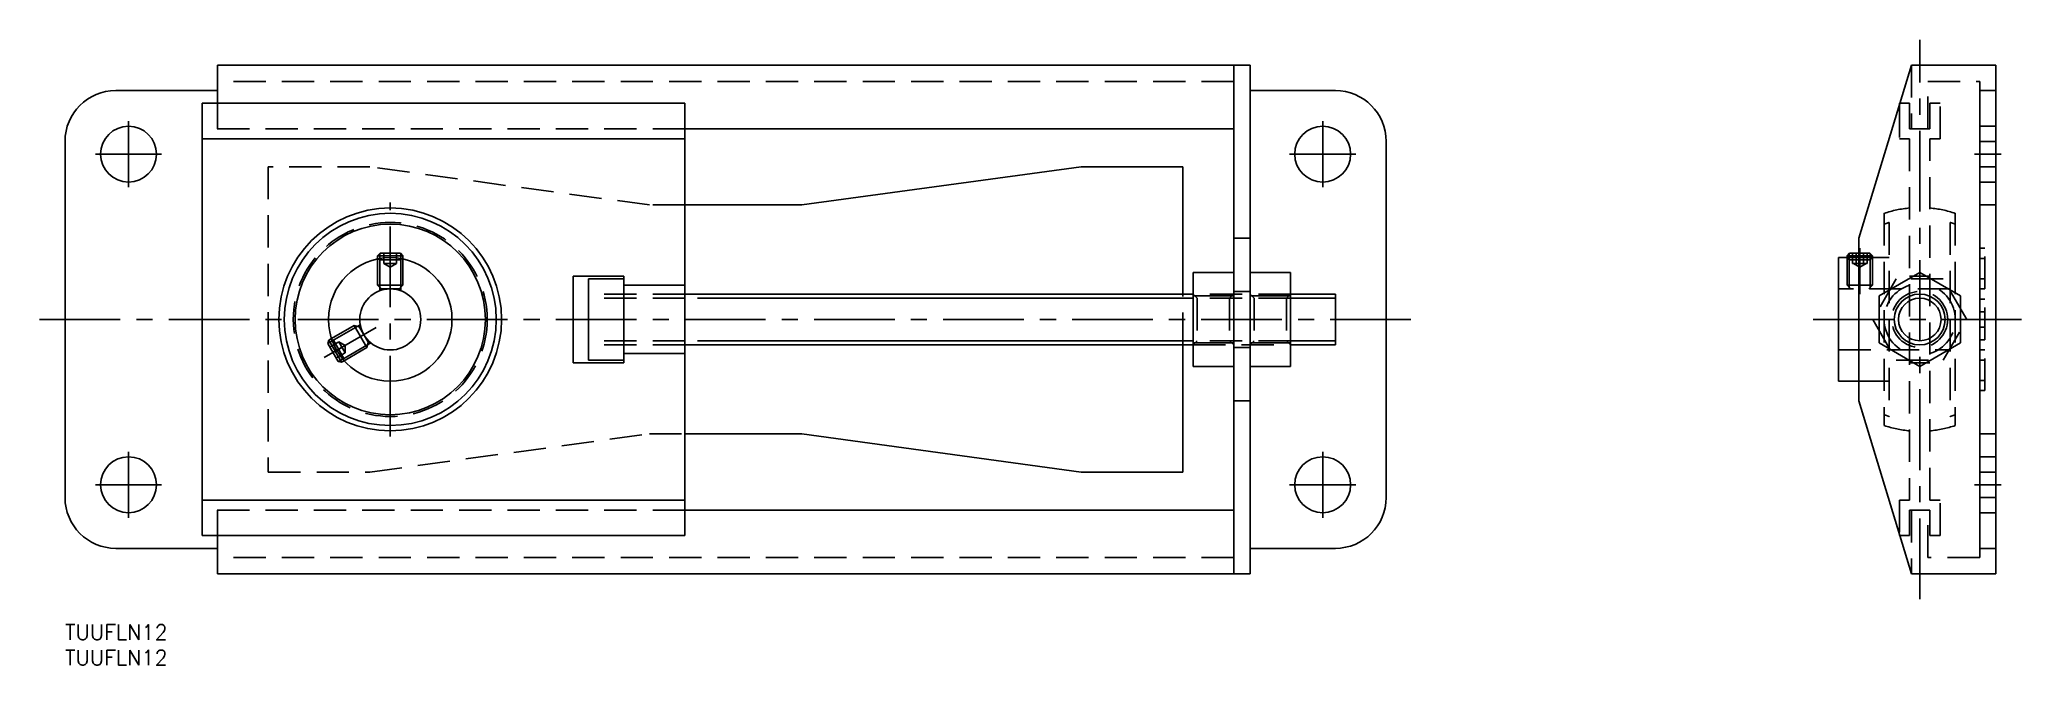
# Model space of a CAD drawing. Extents: x -5 to 385, y -8 to 115.
import ezdxf

# ---------------------------------------------------------------- set-up
doc = ezdxf.new("R2010")
doc.units = 0
doc.header["$LTSCALE"] = 0.5
doc.linetypes.add('CENTER', pattern=[50.8, 31.75, -6.35, 6.35, -6.35])
doc.linetypes.add('DASHED', pattern=[19.05, 12.7, -6.35])
for name, color, linetype in [('MSM_CENTER', 1, 'CENTER'), ('MSM_CONTINUOUS', 7, 'CONTINUOUS'), ('MSM_DASHED', 4, 'DASHED'), ('MSM_NARROW', 5, 'CONTINUOUS'), ('MSM_PART_NUMBER', 7, 'CONTINUOUS')]:
    doc.layers.add(name, color=color, linetype=linetype)
doc.styles.get("Standard").update_dxf_attribs({"font": 'txt.shx', "height": 3, "bigfont": 'bigfont.shx'})

msp = doc.modelspace()

# ---------------------------------------------------------------- linework, layer by layer
at = {"layer": 'MSM_CENTER'}
for p, q in [((365, 5), (365, 115)), ((12.5, 86), (12.5, 99)), ((247.5, 86), (247.5, 99)), ((6, 92.5), (19, 92.5)), ((241, 92.5), (254, 92.5)), ((381, 92.5), (375.8, 92.5)), ((64, 37), (64, 83)), ((353.2, 74), (353.2, 65)), ((-5, 60), (265, 60)), ((344, 60), (385, 60)), ((51.01, 52.5), (61.25, 58.41)), ((12.5, 21), (12.5, 34)), ((247.5, 21), (247.5, 34)), ((6, 27.5), (19, 27.5)), ((241, 27.5), (254, 27.5)), ((381, 27.5), (375.8, 27.5))]:
    msp.add_line(p, q, dxfattribs=at)
at = {"layer": 'MSM_CONTINUOUS'}
for p, q in [((233.2, 110), (30, 110)), ((30, 110), (30, 102.5)), ((230, 110), (230, 10)), ((233.2, 110), (233.2, 10)), ((363.4, 110), (353, 76)), ((380, 110), (363.4, 110)), ((380, 10), (380, 110)), ((30, 105), (10, 105)), ((27, 102.5), (27, 17.5)), ((122, 102.5), (27, 102.5)), ((122, 102.5), (122, 17.5)), ((250, 105), (233.2, 105)), ((361, 102.5), (361.11, 102.5)), ((361, 102.5), (361, 102.15)), ((376.8, 105), (380, 105)), ((376.8, 15), (376.8, 105)), ((0, 95), (0, 25)), ((122, 95.5), (27, 95.5)), ((230, 97.5), (122, 97.5)), ((260, 25), (260, 95)), ((200, 90), (145, 82.5)), ((220, 90), (200, 90)), ((220, 65), (220, 90)), ((145, 82.5), (122, 82.5)), ((230, 76), (233.2, 76)), ((353, 76), (353, 44)), ((61.99, 73), (61.5, 72.51)), ((66.5, 72.51), (61.5, 72.51)), ((61.5, 72.51), (61.5, 71.89)), ((66.01, 73), (61.99, 73)), ((66.5, 72.51), (66.01, 73)), ((66.5, 71.89), (66.5, 72.51)), ((353, 72.15), (349, 72.15)), ((349, 72.15), (349, 47.85)), ((351.19, 73), (350.7, 72.51)), ((350.7, 72.51), (350.7, 72.15)), ((353, 72.51), (350.7, 72.51)), ((353, 73), (351.19, 73)), ((100, 68.5), (100, 51.5)), ((110, 68.5), (100, 68.5)), ((103, 68), (103, 52)), ((103, 68), (110, 68)), ((110, 68.5), (110, 51.5)), ((122, 66.71), (110, 66.71)), ((222, 69.24), (230, 69.24)), ((222, 69.24), (222, 50.76)), ((241.2, 69.24), (233.2, 69.24)), ((241.2, 69.24), (241.2, 50.76)), ((365, 69.24), (357, 64.62)), ((373, 64.62), (365, 69.24)), ((222, 65), (122, 65)), ((222, 64.62), (230, 64.62)), ((241.2, 64.62), (233.2, 64.62)), ((250, 65), (241.2, 65)), ((250, 65), (250, 55)), ((357, 64.62), (357, 55.38)), ((373, 55.38), (373, 64.62)), ((103, 60), (110, 60)), ((51.92, 55.91), (51.74, 55.24)), ((51.74, 55.24), (53.75, 51.76)), ((52.45, 56.22), (51.92, 55.91)), ((51.92, 55.91), (54.42, 51.58)), ((122, 55), (222, 55)), ((220, 30), (220, 55)), ((222, 55.38), (230, 55.38)), ((241.2, 55.38), (233.2, 55.38)), ((241.2, 55), (250, 55)), ((357, 55.38), (365, 50.76)), ((365, 50.76), (373, 55.38)), ((53.75, 51.76), (54.42, 51.58)), ((54.42, 51.58), (54.95, 51.89)), ((100, 51.5), (110, 51.5)), ((103, 52), (110, 52)), ((122, 53.29), (110, 53.29)), ((222, 50.76), (230, 50.76)), ((241.2, 50.76), (233.2, 50.76)), ((349, 47.85), (353, 47.85)), ((230, 44), (233.2, 44)), ((353, 44), (363.4, 10)), ((122, 37.5), (145, 37.5)), ((145, 37.5), (200, 30)), ((200, 30), (220, 30)), ((122, 24.5), (27, 24.5)), ((230, 22.5), (122, 22.5)), ((122, 17.5), (27, 17.5)), ((30, 17.5), (30, 10)), ((361, 17.85), (361, 17.5)), ((361, 17.5), (361.11, 17.5)), ((10, 15), (30, 15)), ((233.2, 15), (250, 15)), ((376.8, 15), (380, 15)), ((233.2, 10), (30, 10)), ((363.4, 10), (380, 10))]:
    msp.add_line(p, q, dxfattribs=at)
for centre, radius in [((12.5, 92.5), 5.5), ((247.5, 92.5), 5.5), ((64, 60), 21.91), ((64, 60), 20.86), ((64, 60), 18.73), ((64, 60), 12.15), ((64, 60), 6), ((365, 60), 5), ((12.5, 27.5), 5.5), ((247.5, 27.5), 5.5)]:
    msp.add_circle(centre, radius, dxfattribs=at)
for centre, start, end in [((10, 95), 90, 180), ((250, 95), 360, 90), ((10, 25), 180, 270), ((250, 25), 270, 0)]:
    msp.add_arc(centre, 10, start, end, dxfattribs=at)
at = {"layer": 'MSM_DASHED'}
for p, q in [((363.4, 110), (363.4, 97.5)), ((230, 106.8), (30, 106.8)), ((366.6, 106.8), (376.8, 106.8)), ((366.6, 97.5), (366.6, 106.8)), ((376.8, 105), (376.8, 106.8)), ((30, 102.5), (30, 97.5)), ((361, 102.15), (361, 95.5)), ((361.11, 102.5), (363, 102.5)), ((363, 97.5), (363, 102.5)), ((367, 102.5), (369, 102.5)), ((367, 102.5), (367, 97.5)), ((369, 95.5), (369, 102.5)), ((380, 98), (376.8, 98)), ((122, 97.5), (27, 97.5)), ((361, 95.5), (363, 95.5)), ((367, 97.5), (363, 97.5)), ((363, 95.5), (363, 24.5)), ((367, 24.5), (367, 95.5)), ((367, 95.5), (369, 95.5)), ((60, 90), (40, 90)), ((40, 90), (40, 30)), ((115, 82.5), (60, 90)), ((376.8, 90), (380, 90)), ((376.8, 87), (380, 87)), ((122, 82.5), (115, 82.5)), ((376.8, 82.5), (380, 82.5)), ((358, 80.86), (358, 39.14)), ((359, 79.08), (359, 40.92)), ((371, 79.08), (371, 40.92)), ((372, 80.86), (372, 39.14)), ((61.5, 71.89), (61.5, 66.75)), ((61.72, 71.93), (61.93, 71.72)), ((61.93, 71.97), (61.93, 65.63)), ((66.07, 71.72), (61.93, 71.72)), ((62.75, 71), (62.75, 73)), ((62.75, 71), (65.25, 71)), ((62.75, 71), (64, 70.28)), ((64, 71), (64, 73)), ((64, 70.28), (65.25, 71)), ((65.25, 71), (65.25, 73)), ((66.07, 65.63), (66.07, 71.97)), ((66.07, 71.72), (66.28, 71.93)), ((66.5, 66.75), (66.5, 71.89)), ((350.7, 72.15), (350.7, 66.75)), ((350.7, 72.15), (351.13, 71.72)), ((350.71, 72.15), (350.7, 72.15)), ((351.13, 72.15), (351.13, 66)), ((355.27, 71.72), (351.13, 71.72)), ((351.76, 71), (351.76, 73)), ((351.76, 71), (354.64, 71)), ((351.95, 71), (353.2, 70.28)), ((352.48, 71), (352.48, 73)), ((355.21, 73), (353, 73)), ((355.7, 72.51), (353, 72.51)), ((359, 72.15), (353, 72.15)), ((353.2, 70.28), (354.45, 71)), ((353.92, 71), (353.92, 73)), ((354.64, 71), (354.64, 73)), ((355.7, 72.51), (355.21, 73)), ((355.27, 71.72), (355.27, 72.94)), ((355.27, 71.72), (355.7, 72.15)), ((355.27, 66), (355.27, 71.72)), ((355.7, 66.75), (355.7, 72.51)), ((377.8, 74), (376.8, 74)), ((377.8, 72), (376.8, 72)), ((377.8, 66), (377.8, 74)), ((66.5, 66.75), (61.5, 66.75)), ((61.5, 66.75), (62.25, 66)), ((65.75, 66), (66.5, 66.75)), ((350.7, 66.75), (351.45, 66)), ((355.7, 66.75), (350.7, 66.75)), ((354.95, 66), (355.7, 66.75)), ((360.38, 68), (355.76, 60)), ((369.62, 68), (360.38, 68)), ((363, 68.5), (367, 68.5)), ((374.24, 60), (369.62, 68)), ((377.8, 68), (376.8, 68)), ((66.07, 66), (61.93, 66)), ((122, 65), (103, 65)), ((122, 64.19), (103, 64.19)), ((220, 55), (220, 65)), ((241.2, 65), (222, 65)), ((222.81, 64.19), (222, 65)), ((241.2, 64.19), (222, 64.19)), ((222.81, 64.19), (222.81, 55.81)), ((230, 65), (229.19, 64.19)), ((229.19, 64.19), (229.19, 55.81)), ((233.2, 65.5), (230, 65.5)), ((234.01, 64.19), (233.2, 65)), ((234.01, 64.19), (234.01, 55.81)), ((241.2, 65), (240.39, 64.19)), ((240.39, 64.19), (240.39, 55.81)), ((371, 66), (349, 66)), ((377.8, 66), (376.8, 66)), ((377.8, 64), (376.8, 64)), ((377.8, 56), (377.8, 64)), ((56.9, 58.79), (52.45, 56.22)), ((58.09, 58.97), (52.6, 55.8)), ((56.9, 58.79), (59.4, 54.46)), ((57.93, 58.52), (56.9, 58.79)), ((57.77, 58.79), (59.84, 55.21)), ((355.76, 60), (360.38, 52)), ((369.62, 52), (374.24, 60)), ((377.8, 61.5), (376.8, 61.5)), ((53.85, 55.58), (52.12, 54.58)), ((52.82, 55.93), (52.53, 56.01)), ((52.82, 55.93), (54.89, 52.35)), ((55.1, 53.42), (53.85, 55.58)), ((55.1, 54.86), (53.85, 55.58)), ((54.66, 52.22), (60.16, 55.39)), ((55.1, 53.42), (55.1, 54.86)), ((59.4, 54.46), (59.68, 55.48)), ((122, 55.81), (103, 55.81)), ((122, 55), (103, 55)), ((222, 55), (222.81, 55.81)), ((241.2, 55.81), (222, 55.81)), ((222, 55), (241.2, 55)), ((229.19, 55.81), (230, 55)), ((233.2, 55), (234.01, 55.81)), ((240.39, 55.81), (241.2, 55)), ((377.8, 58.5), (376.8, 58.5)), ((377.8, 56), (376.8, 56)), ((54.47, 54.5), (52.74, 53.5)), ((55.1, 53.42), (53.37, 52.42)), ((54.81, 52.06), (54.89, 52.35)), ((54.95, 51.89), (59.4, 54.46)), ((230, 54.5), (233.2, 54.5)), ((349, 54), (371, 54)), ((360.38, 52), (369.62, 52)), ((363, 51.5), (367, 51.5)), ((377.8, 54), (376.8, 54)), ((377.8, 52), (376.8, 52)), ((377.8, 46), (377.8, 54)), ((353, 47.85), (359, 47.85)), ((377.8, 48), (376.8, 48)), ((377.8, 46), (376.8, 46)), ((60, 30), (115, 37.5)), ((115, 37.5), (122, 37.5)), ((376.8, 37.5), (380, 37.5)), ((380, 33), (376.8, 33)), ((40, 30), (60, 30)), ((376.8, 30), (380, 30)), ((363, 24.5), (361, 24.5)), ((361, 24.5), (361, 17.85)), ((369, 24.5), (367, 24.5)), ((369, 17.5), (369, 24.5)), ((122, 22.5), (27, 22.5)), ((30, 22.5), (30, 17.5)), ((363, 17.5), (363, 22.5)), ((363, 22.5), (367, 22.5)), ((363.4, 22.5), (363.4, 10)), ((366.6, 13.2), (366.6, 22.5)), ((367, 22.5), (367, 17.5)), ((376.8, 22), (380, 22)), ((361.11, 17.5), (363, 17.5)), ((367, 17.5), (369, 17.5)), ((230, 13.2), (30, 13.2)), ((376.8, 13.2), (366.6, 13.2)), ((376.8, 13.2), (376.8, 15))]:
    msp.add_line(p, q, dxfattribs=at)
for centre, radius in [((64, 60), 19.08), ((365, 60), 5.5)]:
    msp.add_circle(centre, radius, dxfattribs=at)
for radius, start, end in [(22, 95.2159, 108.553), (22, 71.447, 84.7841), (20, 107.4576, 110.4873), (20, 69.5127, 72.5424), (7, 106.6015, 253.3985), (7, 286.6015, 73.3985), (20, 249.5127, 252.5424), (22, 251.447, 264.7841), (22, 275.2159, 288.553), (20, 287.4576, 290.4873)]:
    msp.add_arc((365, 60), radius, start, end, dxfattribs=at)
at = {"layer": 'MSM_NARROW'}
for p, q in [((376.8, 95), (380, 95)), ((61.93, 71.97), (61.93, 72.94)), ((66.07, 71.97), (66.07, 72.94)), ((351.13, 72.15), (351.13, 72.94)), ((222, 64.19), (124.46, 64.19)), ((250, 64.19), (241.2, 64.19)), ((52.6, 55.8), (51.76, 55.32)), ((222, 55.81), (124.46, 55.81)), ((250, 55.81), (241.2, 55.81)), ((54.66, 52.22), (53.82, 51.74)), ((376.8, 25), (380, 25))]:
    msp.add_line(p, q, dxfattribs=at)
msp.add_circle((365, 60), 4.19, dxfattribs=at)

# ---------------------------------------------------------------- texts
at = {"layer": 'MSM_PART_NUMBER'}
for p in [(0, -3), (0, -8)]:
    msp.add_text('TUUFLN12', height=3, dxfattribs=at).set_placement(p)

doc.saveas('drawing.dxf')
